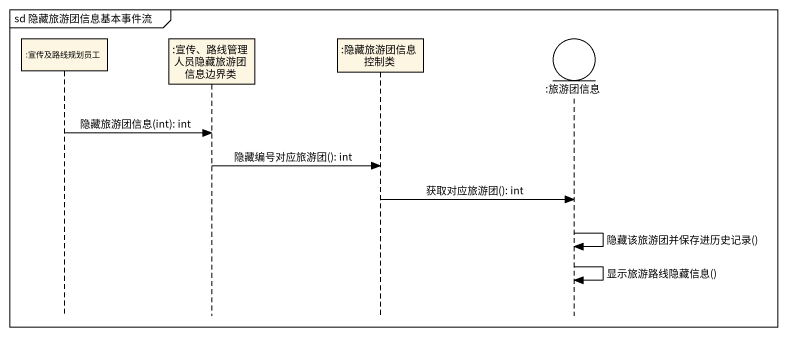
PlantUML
@startuml
mainframe sd 隐藏旅游团信息基本事件流
hide footbox
participant ":宣传及路线规划员工" as 宣传及路线规划员工
participant ":宣传、路线管理人员隐藏旅游团信息边界类" as 宣传_路线管理人员隐藏旅游团信息边界类
participant ":隐藏旅游团信息控制类" as 隐藏旅游团信息控制类
entity ":旅游团信息" as 旅游团信息

宣传及路线规划员工 -> 宣传_路线管理人员隐藏旅游团信息边界类 : 隐藏旅游团信息(int): int
宣传_路线管理人员隐藏旅游团信息边界类 -> 隐藏旅游团信息控制类 : 隐藏编号对应旅游团(): int
隐藏旅游团信息控制类 -> 旅游团信息 : 获取对应旅游团(): int
旅游团信息 -> 旅游团信息 : 隐藏该旅游团并保存进历史记录()
旅游团信息 -> 旅游团信息 : 显示旅游路线隐藏信息()
@enduml
